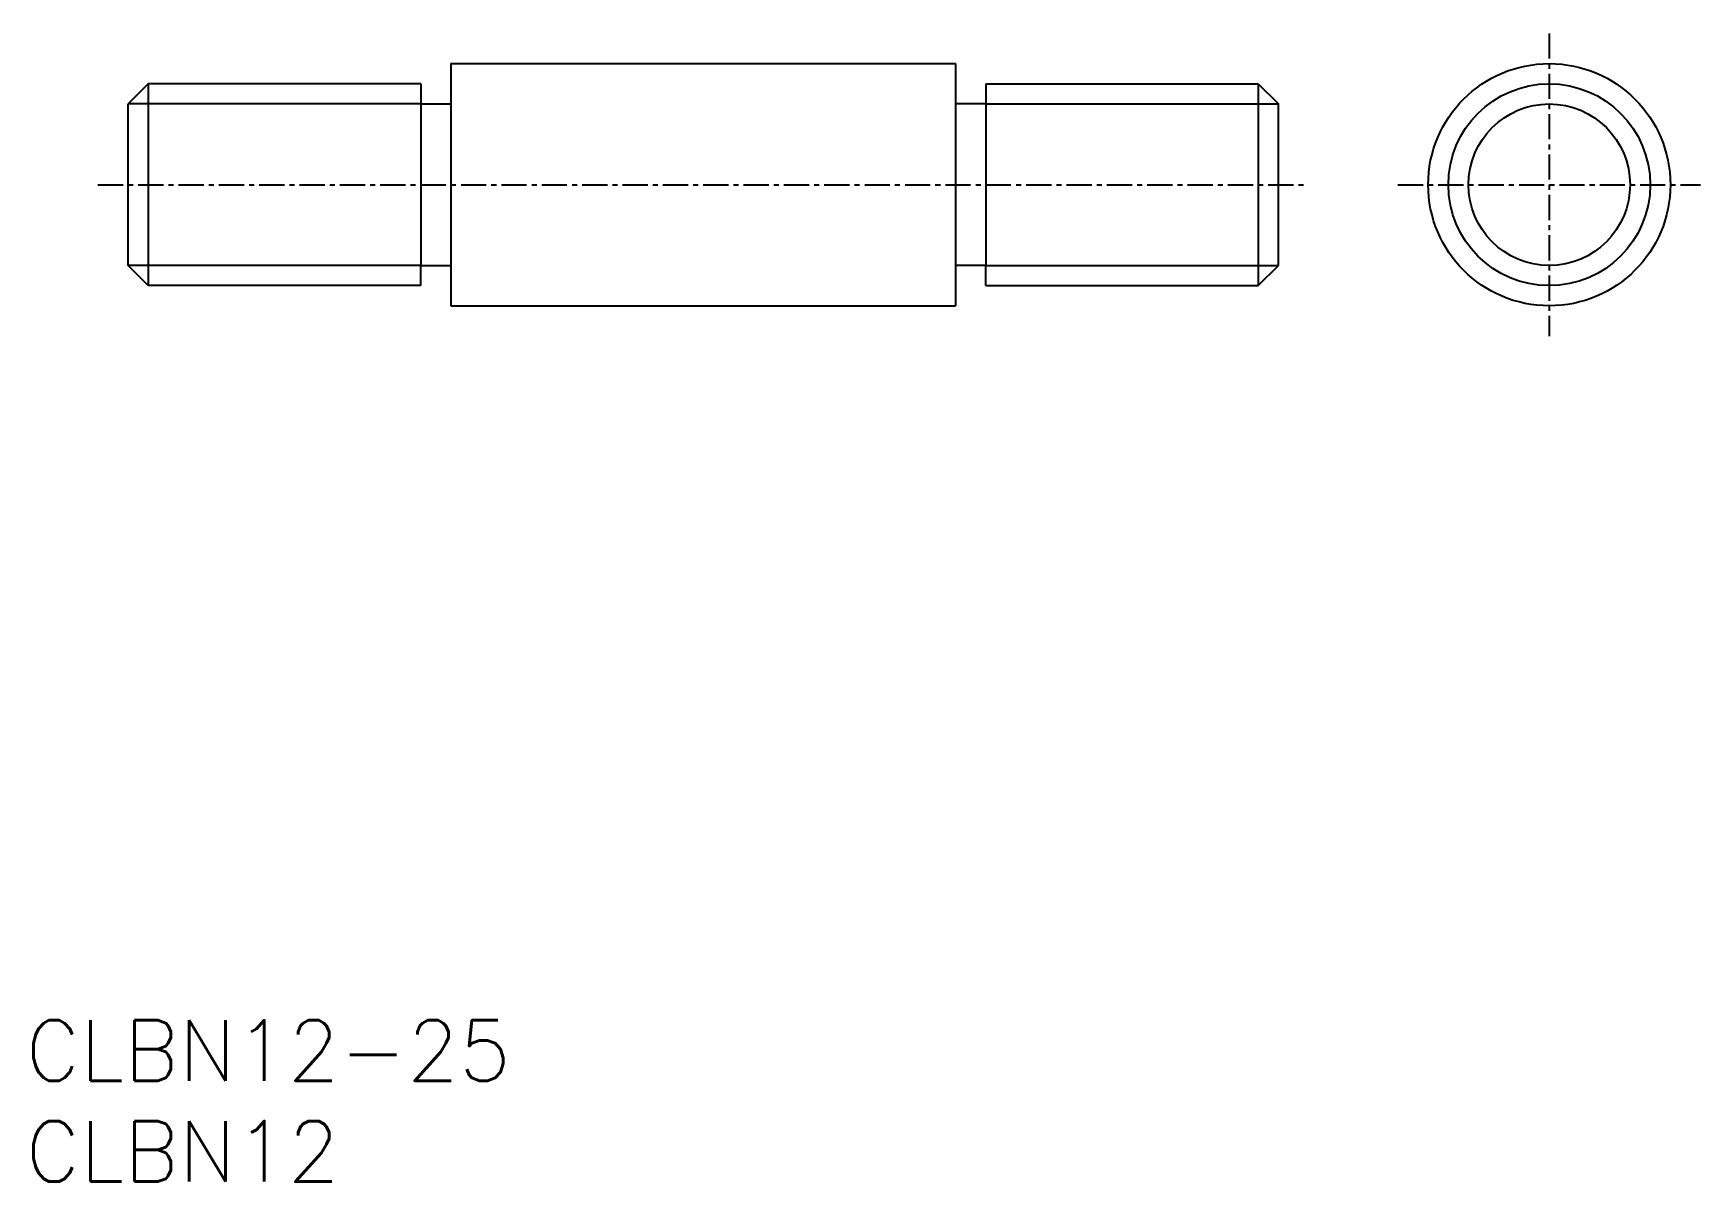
# Model space of a CAD drawing. Extents: x 76.5 to 159.1, y 36.6 to 93.5.
import ezdxf
from ezdxf.enums import TextEntityAlignment as Align

# ---------------------------------------------------------------- set-up
doc = ezdxf.new("R2010")
doc.units = 0
doc.linetypes.add('CENTER', pattern=[2, 1.25, -0.25, 0.25, -0.25])
doc.layers.get('0').update_dxf_attribs({"linetype": 'CONTINUOUS'})
doc.layers.add('CENTER', color=1, linetype='CENTER')
doc.styles.get("Standard").update_dxf_attribs({"font": 'txt.shx', "bigfont": 'extfont.shx'})

msp = doc.modelspace()

# ---------------------------------------------------------------- linework, layer by layer
at = {"color": 7, "linetype": 'CONTINUOUS'}
for p, q in [((97.148, 91.981), (122.148, 91.981)), ((97.148, 91.981), (97.148, 79.981)), ((122.148, 91.981), (122.148, 79.981)), ((82.148, 90.981), (81.148, 89.981)), ((95.648, 90.981), (82.148, 90.981)), ((82.148, 90.981), (82.148, 80.981)), ((123.648, 90.981), (137.148, 90.981)), ((137.148, 90.981), (137.148, 80.981)), ((137.148, 90.981), (138.148, 89.981)), ((81.148, 81.981), (81.148, 89.981)), ((95.648, 89.981), (97.148, 89.981)), ((95.648, 89.981), (95.648, 81.981)), ((123.648, 89.981), (122.148, 89.981)), ((123.648, 89.981), (123.648, 81.981)), ((138.148, 81.981), (138.148, 89.981)), ((82.148, 80.981), (81.148, 81.981)), ((95.648, 81.981), (97.148, 81.981)), ((123.648, 81.981), (122.148, 81.981)), ((137.148, 80.981), (138.148, 81.981)), ((95.648, 80.981), (82.148, 80.981)), ((123.648, 80.981), (137.148, 80.981)), ((97.148, 79.981), (122.148, 79.981))]:
    msp.add_line(p, q, dxfattribs=at)
for p, q in [((95.648, 90.981), (95.648, 89.981)), ((123.648, 90.981), (123.648, 89.981)), ((95.648, 80.981), (95.648, 81.981)), ((123.648, 80.981), (123.648, 81.981))]:
    msp.add_line(p, q)
at = {"color": 3, "linetype": 'CONTINUOUS'}
for p, q in [((95.648, 89.981), (81.148, 89.981)), ((123.648, 89.981), (138.148, 89.981)), ((95.648, 81.981), (81.148, 81.981)), ((123.648, 81.981), (138.148, 81.981))]:
    msp.add_line(p, q, dxfattribs=at)
at = {"color": 7, "linetype": 'CONTINUOUS'}
for radius in [6, 5]:
    msp.add_circle((151.571, 85.981), radius, dxfattribs=at)
at = {"color": 3, "linetype": 'CONTINUOUS'}
msp.add_circle((151.571, 85.981), 4, dxfattribs=at)
at = {"layer": 'CENTER', "color": 1, "linetype": 'CENTER'}
for p, q in [((151.571, 93.481), (151.571, 78.481)), ((79.648, 85.981), (139.648, 85.981)), ((144.071, 85.981), (159.071, 85.981))]:
    msp.add_line(p, q, dxfattribs=at)

# ---------------------------------------------------------------- texts
at = {"color": 7, "linetype": 'CONTINUOUS'}
for s, p in [('CLBN12-25', (76.07, 43.082)), ('CLBN12', (76.07, 38.082))]:
    msp.add_text(s, height=3, dxfattribs=at).set_placement(p, align=Align.MIDDLE_LEFT)

doc.saveas('drawing.dxf')
